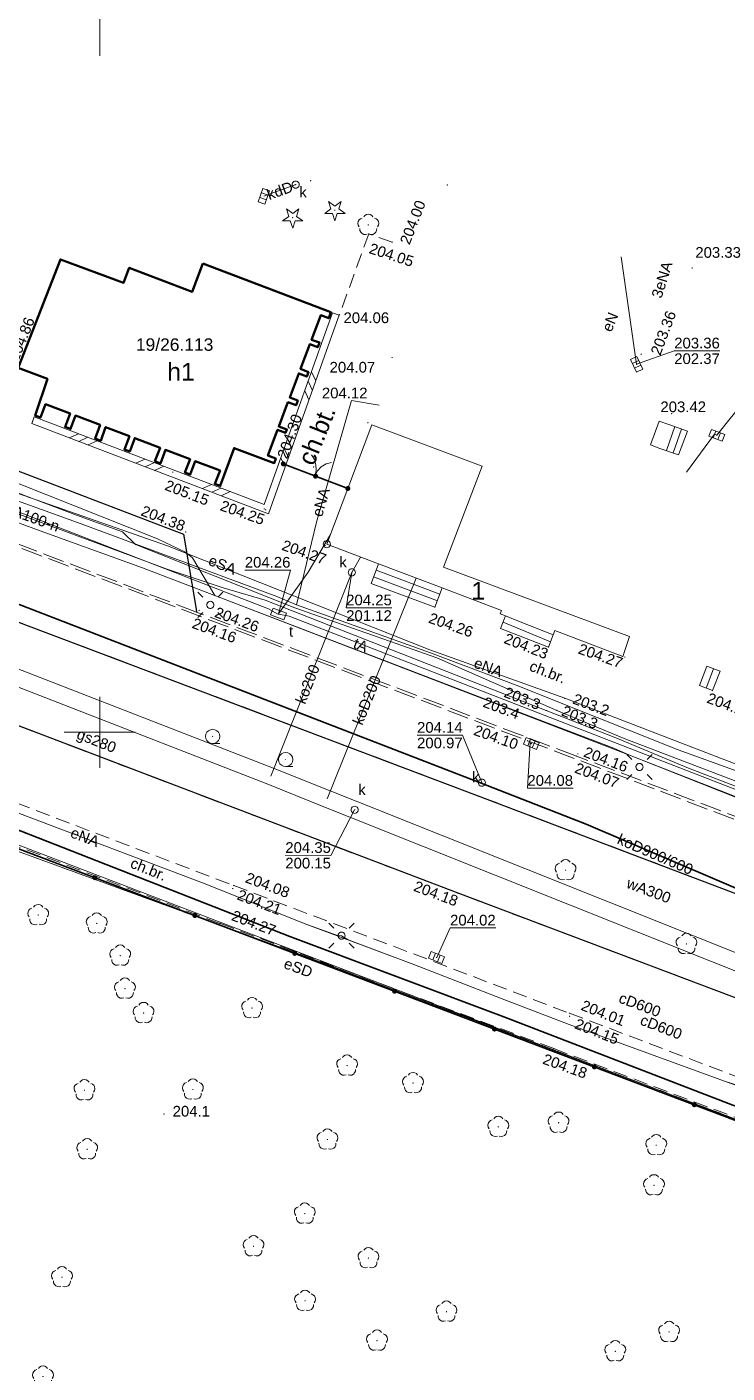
# Model space of a CAD drawing. Extents: x 0 to 7423283, y 0 to 5548300.
# Drawn here: x 7422494.9 to 7422544.1, y 5548155 to 5548249.5 of the extents above; entities that cross this region are included whole.
import ezdxf
from ezdxf.enums import TextEntityAlignment as Align

# ---------------------------------------------------------------- set-up
doc = ezdxf.new("R2010")
doc.units = 0
doc.header["$PDSIZE"] = 0.75
for name, pattern in [('PRZER1-1', [2, 1, -1]), ('PRZER2-1', [3, 2, -1]), ('PRZER3-1', [4, 3, -1])]:
    doc.linetypes.add(name, pattern=pattern)
doc.layers.get('0').update_dxf_attribs({"linetype": 'CONTINUOUS', "lineweight": 13})
for name, color, linetype, lineweight, true_color in [('BUUD02_01', 7, 'CONTINUOUS', 18, 0x0a0909), ('EGBB01', 7, 'CONTINUOUS', 50, 0x0a0909), ('EGBB01_O', 7, 'CONTINUOUS', 50, 0x0a0909), ('EGBD03', 7, 'CONTINUOUS', 18, 0x008000), ('EGBP04', 7, 'CONTINUOUS', 18, 0x008000), ('EGBU01', 7, 'PRZER1-1', 18, 0x008000), ('OBOP01', 7, 'CONTINUOUS', 18, 0x008000), ('OBOP02', 7, 'CONTINUOUS', 18, 0x008000), ('PTTL05', 7, 'CONTINUOUS', 18, 0x0a0909), ('SUOP03', 1, 'CONTINUOUS', 35, 0xff0000), ('SUPC05_O', 7, 'CONTINUOUS', 18, 0xd200d2), ('SUPE03', 1, 'CONTINUOUS', 18, 0xff0000), ('SUPE03_O', 1, 'CONTINUOUS', 18, 0xff0000), ('SUPE04', 1, 'CONTINUOUS', 18, 0xff0000), ('SUPE04_O', 1, 'CONTINUOUS', 18, 0xff0000), ('SUPG03_O', 7, 'CONTINUOUS', 18, 0xbfbf00), ('SUPG04', 7, 'CONTINUOUS', 18, 0xbfbf00), ('SUPG05', 7, 'CONTINUOUS', 18, 0xbfbf00), ('SUPK01', 7, 'CONTINUOUS', 18, 0x803300), ('SUPK01_O', 7, 'CONTINUOUS', 18, 0x803300), ('SUPK03', 7, 'CONTINUOUS', 18, 0x803300), ('SUPK03_O', 7, 'CONTINUOUS', 18, 0x803300), ('SUPT01', 7, 'CONTINUOUS', 18, 0xff9100), ('SUPT01_O', 7, 'CONTINUOUS', 18, 0xff9100), ('SUPW03', 5, 'CONTINUOUS', 18, 0x0000ff), ('SUPW03_O', 5, 'CONTINUOUS', 18, 0x0000ff), ('SUUS05', 7, 'CONTINUOUS', 18, 0x0a0909), ('SUUS15', 7, 'CONTINUOUS', 18, 0xff9100), ('SUUS15_O', 7, 'CONTINUOUS', 18, 0xff9100)]:
    doc.layers.add(name, color=color, linetype=linetype, lineweight=lineweight, true_color=true_color)
for name, color, linetype, lineweight in [('EGBC03', 7, 'CONTINUOUS', 18), ('EGBC03_O', 7, 'CONTINUOUS', 18), ('EGBS10', 7, 'CONTINUOUS', 18), ('GSLKOC', 7, 'CONTINUOUS', 18), ('GTGETI_O', 7, 'CONTINUOUS', 18), ('KTCR02', 7, 'PRZER2-1', 18), ('KTCR02_O', 7, 'PRZER2-1', 18), ('KTJZ01', 7, 'PRZER3-1', 18), ('KTKR01', 7, 'CONTINUOUS', 25), ('KTOK02', 7, 'CONTINUOUS', 18), ('KTOK05_01', 7, 'CONTINUOUS', 35), ('RTPW01', 7, 'CONTINUOUS', 13), ('RTPW01_O', 7, 'CONTINUOUS', 13), ('RTPW02', 7, 'CONTINUOUS', 13), ('RTPW02_O', 7, 'CONTINUOUS', 13), ('SUSM', 7, 'CONTINUOUS', 18)]:
    doc.layers.add(name, color=color, linetype=linetype, lineweight=lineweight)
for name, color, linetype, true_color in [('SUPS01_03', 1, 'CONTINUOUS', 0xff0000), ('SUPS01_03_O', 1, 'CONTINUOUS', 0xff0000), ('SUPS01_04', 7, 'CONTINUOUS', 0xffd900), ('SUPS01_04_O', 7, 'CONTINUOUS', 0xffd900), ('SUPS01_05', 7, 'CONTINUOUS', 0x803300), ('SUPS01_05_O', 7, 'CONTINUOUS', 0x803300), ('SUPS01_07', 7, 'CONTINUOUS', 0xff9100), ('SUPS01_07_O', 7, 'CONTINUOUS', 0xff9100), ('SUPS01_08', 5, 'CONTINUOUS', 0x0000ff), ('SUPS01_08_O', 5, 'CONTINUOUS', 0x0000ff)]:
    doc.layers.add(name, color=color, linetype=linetype, true_color=true_color)
doc.styles.add('GEO-INFO', font='Arial')

# ---------------------------------------------------------------- blocks, each defined once
blk = doc.blocks.new('EPPGN')
blk.add_hatch(color=0).paths.add_polyline_path([(-0.09, 0), (-0.085595, -0.027812), (-0.072812, -0.052901), (-0.052901, -0.072812), (-0.027812, -0.085595), (0, -0.09), (0.027812, -0.085595), (0.052901, -0.072812), (0.072812, -0.052901), (0.085595, -0.027812), (0.09, 0), (0.085595, 0.027812), (0.072812, 0.052901), (0.052901, 0.072812), (0.027812, 0.085595), (0, 0.09), (-0.027812, 0.085595), (-0.052901, 0.072812), (-0.072812, 0.052901), (-0.085595, 0.027812)])
blk = doc.blocks.new('EPPGS')
at = {"color": 0}
blk.add_lwpolyline([(0.5, 0), (0.475528, -0.154508), (0.404508, -0.293893), (0.293893, -0.404508), (0.154508, -0.475528), (0, -0.5), (-0.154508, -0.475528), (-0.293893, -0.404508), (-0.404508, -0.293893), (-0.475528, -0.154508), (-0.5, 0), (-0.475528, 0.154508), (-0.404508, 0.293893), (-0.293893, 0.404508), (-0.154508, 0.475528), (0, 0.5), (0.154508, 0.475528), (0.293893, 0.404508), (0.404508, 0.293893), (0.475528, 0.154508)], close=True, dxfattribs=at)
blk = doc.blocks.new('KOLO')
blk.add_hatch(color=0).paths.add_polyline_path([(0, 0.5), (-0.12941, 0.482963), (-0.25, 0.433013), (-0.353553, 0.353553), (-0.433013, 0.25), (-0.482963, 0.12941), (-0.5, 0), (-0.482963, -0.12941), (-0.433013, -0.25), (-0.353553, -0.353553), (-0.25, -0.433013), (-0.12941, -0.482963), (0, -0.5), (0.12941, -0.482963), (0.25, -0.433013), (0.353553, -0.353553), (0.433013, -0.25), (0.482963, -0.12941), (0.5, 0), (0.482963, 0.12941), (0.433013, 0.25), (0.353553, 0.353553), (0.25, 0.433013), (0.12941, 0.482963)])
blk = doc.blocks.new('SUUS05')
at = {"color": 0}
blk.add_lwpolyline([(0.5, -0.25), (-0.5, -0.25), (-0.5, 0.25), (0.5, 0.25)], close=True, dxfattribs=at)
for points in [[(-0.175, -0.25), (-0.175, 0.25)], [(0.175, -0.25), (0.175, 0.25)]]:
    blk.add_lwpolyline(points, dxfattribs=at)
blk = doc.blocks.new('OKRAG_PELNY')
at = {"color": 0}
blk.add_lwpolyline([(0.5, 0), (0.482963, -0.12941), (0.433013, -0.25), (0.353553, -0.353553), (0.25, -0.433013), (0.12941, -0.482963), (0, -0.5), (-0.12941, -0.482963), (-0.25, -0.433013), (-0.353553, -0.353553), (-0.433013, -0.25), (-0.482963, -0.12941), (-0.5, 0), (-0.482963, 0.12941), (-0.433013, 0.25), (-0.353553, 0.353553), (-0.25, 0.433013), (-0.12941, 0.482963), (0, 0.5), (0.12941, 0.482963), (0.25, 0.433013), (0.353553, 0.353553), (0.433013, 0.25), (0.482963, 0.12941)], close=True, dxfattribs=at)
blk = doc.blocks.new('SPDLP')
blk.add_hatch(color=0).paths.add_polyline_path([(-0.09, 0), (-0.085595, -0.027812), (-0.072812, -0.052901), (-0.052901, -0.072812), (-0.027812, -0.085595), (0, -0.09), (0.027812, -0.085595), (0.052901, -0.072812), (0.072812, -0.052901), (0.085595, -0.027812), (0.09, 0), (0.085595, 0.027812), (0.072812, 0.052901), (0.052901, 0.072812), (0.027812, 0.085595), (0, 0.09), (-0.027812, 0.085595), (-0.052901, 0.072812), (-0.072812, 0.052901), (-0.085595, 0.027812)])
at = {"color": 0}
for points in [[(-1.292703, 0.137547), (-1.355024, 0.389802), (-1.327532, 0.648184), (-1.213525, 0.881678), (-1.026689, 1.062258), (-0.78945, 1.168249), (-0.530282, 1.186929)], [(-0.268652, 1.271938), (-0.048001, 1.40916), (0.20623, 1.462858), (0.463525, 1.426585), (0.693003, 1.304695), (0.867117, 1.11182), (0.964971, 0.871109)], [(1.126667, 0.648554), (1.325358, 0.481106), (1.454989, 0.255912), (1.5, 0), (1.454989, -0.255912), (1.325358, -0.481106), (1.126667, -0.648554)], [(-0.530282, -1.186929), (-0.78945, -1.168249), (-1.026689, -1.062258), (-1.213525, -0.881678), (-1.327532, -0.648184), (-1.355024, -0.389802), (-1.292703, -0.137547)], [(0.964971, -0.871109), (0.867117, -1.11182), (0.693003, -1.304695), (0.463525, -1.426585), (0.20623, -1.462858), (-0.048001, -1.40916), (-0.268652, -1.271938)]]:
    blk.add_lwpolyline(points, dxfattribs=at)
blk = doc.blocks.new('POINT')
at = {"color": 0}
blk.add_point((0, 0), dxfattribs=at)
blk = doc.blocks.new('SPDIP')
blk.add_hatch(color=0).paths.add_polyline_path([(-0.09, 0), (-0.085595, -0.027812), (-0.072812, -0.052901), (-0.052901, -0.072812), (-0.027812, -0.085595), (0, -0.09), (0.027812, -0.085595), (0.052901, -0.072812), (0.072812, -0.052901), (0.085595, -0.027812), (0.09, 0), (0.085595, 0.027812), (0.072812, 0.052901), (0.052901, 0.072812), (0.027812, 0.085595), (0, 0.09), (-0.027812, 0.085595), (-0.052901, 0.072812), (-0.072812, 0.052901), (-0.085595, 0.027812)])
at = {"color": 0}
blk.add_lwpolyline([(0.177062, -0.544942), (-0.463555, -1.426676), (-0.463555, -0.336792), (-1.500096, 0), (-0.463555, 0.336792), (-0.463555, 1.426676), (0.177062, 0.544942), (1.213603, 0.881734), (0.572986, 0), (1.213603, -0.881734)], close=True, dxfattribs=at)
blk = doc.blocks.new('PROSTOKAT2-1_PELNY')
at = {"color": 0}
blk.add_lwpolyline([(1, 0.5), (1, -0.5), (-1, -0.5), (-1, 0.5)], close=True, dxfattribs=at)
blk = doc.blocks.new('SUSM01_01')
at = {"color": 0}
for points in [[(-0.353553, 0.353553), (-0.212132, 0.212132)], [(0.353553, 0.353553), (0.212132, 0.212132)], [(-0.353553, -0.353553), (-0.212132, -0.212132)], [(0.353553, -0.353553), (0.212132, -0.212132)]]:
    blk.add_lwpolyline(points, dxfattribs=at)
blk.add_lwpolyline([(0.1, 0), (0.093969, -0.034202), (0.076604, -0.064279), (0.05, -0.086603), (0.025882, -0.096593), (0, -0.1), (-0.025882, -0.096593), (-0.05, -0.086603), (-0.073305, -0.068017), (-0.090097, -0.043388), (-0.098883, -0.014904), (-0.098883, 0.014904), (-0.090097, 0.043388), (-0.073305, 0.068017), (-0.05, 0.086603), (-0.022252, 0.097493), (0.007473, 0.09972), (0.036534, 0.093087), (0.062349, 0.078183), (0.082624, 0.056332), (0.095557, 0.029476)], close=True, dxfattribs=at)
blk = doc.blocks.new('SLBRA')
at = {"color": 0}
for points in [[(0, 0), (-0.068148, -0.517638), (-0.267949, -1), (-0.585786, -1.414214), (-1, -1.732051)], [(1, -1.732051), (0.585786, -1.414214), (0.267949, -1), (0.068148, -0.517638), (0, 0)]]:
    blk.add_lwpolyline(points, dxfattribs=at)
blk = doc.blocks.new('BUUD02_01')
at = {"color": 0}
for points in [[(-1.91, -0.5), (-0.91, 0.5)], [(-0.5, -0.5), (0.5, 0.5)], [(0.91, -0.5), (1.91, 0.5)]]:
    blk.add_lwpolyline(points, dxfattribs=at)
blk = doc.blocks.new('PION_C')
at = {"color": 0}
blk.add_lwpolyline([(0, 0.5), (0, -0.5)], dxfattribs=at)
blk = doc.blocks.new('SPKRZ')
at = {"color": 0}
blk.add_lwpolyline([(0.5, 0), (0.475528, -0.154508), (0.404508, -0.293893), (0.293893, -0.404508), (0.154508, -0.475528), (0, -0.5), (-0.154508, -0.475528), (-0.293893, -0.404508), (-0.404508, -0.293893), (-0.475528, -0.154508), (-0.5, 0), (-0.475528, 0.154508), (-0.404508, 0.293893), (-0.293893, 0.404508), (-0.154508, 0.475528), (0, 0.5), (0.154508, 0.475528), (0.293893, 0.404508), (0.404508, 0.293893), (0.475528, 0.154508)], close=True, dxfattribs=at)
blk.add_lwpolyline([(-0.5, 0), (-0.5, -0.5)], dxfattribs=at)

msp = doc.modelspace()

# ---------------------------------------------------------------- linework, layer by layer
at = {"color": 7, "linetype": 'Continuous', "lineweight": 13, "elevation": 100, "flags": 128}
for points in [[(7422500, 5548247.5), (7422500, 5548252.5)], [(7422500, 5548197.5), (7422500, 5548202.5)], [(7422497.5, 5548200), (7422502.5, 5548200)]]:
    msp.add_lwpolyline(points, dxfattribs=at)
at = {"layer": 'BUUD02_01', "color": 18, "linetype": 'Continuous', "lineweight": 18, "true_color": 0x0a0909, "elevation": 10.22}
for points in [[(7422516.825, 5548229.284), (7422516.425, 5548228.195), (7422511.84, 5548215.345), (7422495.231, 5548221.686)], [(7422516.355, 5548229.456), (7422515.955, 5548228.365), (7422511.54, 5548215.995), (7422495.409, 5548222.154)]]:
    msp.add_lwpolyline(points, dxfattribs=at)
at = {"layer": 'EGBB01', "color": 18, "linetype": 'Continuous', "lineweight": 50, "true_color": 0x0a0909, "elevation": 10.26}
msp.add_lwpolyline([(7422507.25, 5548232.92), (7422506.5, 5548230.93), (7422502.07, 5548232.62), (7422501.68, 5548231.57), (7422497.24, 5548233.2), (7422494.28, 5548225.59), (7422496.33, 5548224.82), (7422495.47, 5548222.24), (7422495.84, 5548222.1), (7422496.2, 5548223.03), (7422497.92, 5548222.38), (7422497.57, 5548221.44), (7422497.95, 5548221.3), (7422498.3, 5548222.24), (7422500.03, 5548221.58), (7422499.68, 5548220.64), (7422500.07, 5548220.47), (7422500.41, 5548221.43), (7422502.08, 5548220.79), (7422501.73, 5548219.86), (7422502.11, 5548219.72), (7422502.46, 5548220.66), (7422504.24, 5548219.98), (7422503.88, 5548219.04), (7422504.26, 5548218.87), (7422504.61, 5548219.83), (7422506.34, 5548219.17), (7422505.98, 5548218.24), (7422506.36, 5548218.1), (7422506.71, 5548219.04), (7422508.45, 5548218.38), (7422508.08, 5548217.44), (7422508.46, 5548217.3), (7422509.43, 5548219.96), (7422512.25, 5548218.9), (7422512.36, 5548219.23), (7422511.81, 5548219.43), (7422512.49, 5548221.24), (7422513.05, 5548221.04), (7422513.14, 5548221.27), (7422512.57, 5548221.48), (7422513.21, 5548223.18), (7422513.79, 5548222.96), (7422513.9, 5548223.29), (7422513.34, 5548223.51), (7422513.97, 5548225.2), (7422514.54, 5548224.98), (7422514.66, 5548225.3), (7422514.1, 5548225.52), (7422514.75, 5548227.25), (7422515.31, 5548227.04), (7422515.44, 5548227.37), (7422514.88, 5548227.57), (7422515.52, 5548229.28), (7422516.08, 5548229.07), (7422516.24, 5548229.5)], close=True, dxfattribs=at)
at = {"layer": 'EGBC03', "color": 7, "linetype": 'Continuous', "lineweight": 18, "elevation": 10.26}
msp.add_lwpolyline([(7422524.15, 5548211.59), (7422526.86, 5548218.68), (7422519.11, 5548221.6), (7422515.95, 5548213.21), (7422519.58, 5548211.83), (7422524.05, 5548210.14), (7422528.21, 5548208.56), (7422528.11, 5548208.33), (7422528.5, 5548208.17), (7422529.06, 5548207.95), (7422531.29, 5548207.06), (7422531.84, 5548206.84), (7422531.95, 5548207.15), (7422536.73, 5548205.33), (7422537.2, 5548206.73)], close=True, dxfattribs=at)
at = {"layer": 'EGBD03', "color": 96, "linetype": 'Continuous', "lineweight": 18, "true_color": 0x008000, "elevation": 10.3}
msp.add_lwpolyline([(7422625.3, 5547895.12), (7422601.46, 5548151.54), (7422591.42, 5548155.3), (7422589.92, 5548155.86), (7422587.57, 5548156.75), (7422583.47, 5548158.28), (7422573.31, 5548162.23), (7422572.77, 5548162.45), (7422556.89, 5548168.32), (7422545.47, 5548172.54), (7422514.79, 5548184.14), (7422483.18, 5548195.69), (7422455.56, 5548206.6), (7422441.65, 5548211.92), (7422434.9, 5548214.47), (7422406.59, 5548225.32)], dxfattribs=at)
at = {"layer": 'EGBS10', "color": 7, "linetype": 'Continuous', "lineweight": 18, "elevation": 10.26}
for points in [[(7422541.27, 5548221.15), (7422539.97, 5548221.61), (7422539.29, 5548221.84), (7422538.67, 5548220.19), (7422539.33, 5548219.94), (7422540.63, 5548219.49)], [(7422519.58, 5548211.83), (7422519.05, 5548210.46), (7422523.54, 5548208.79), (7422524.05, 5548210.14)], [(7422531.84, 5548206.84), (7422531.29, 5548207.06), (7422529.06, 5548207.95), (7422528.5, 5548208.17), (7422528.14, 5548207.3), (7422531.52, 5548205.99)], [(7422543.56, 5548204.29), (7422542.63, 5548204.64), (7422542.11, 5548203.28), (7422543.03, 5548202.93)]]:
    msp.add_lwpolyline(points, close=True, dxfattribs=at)
at = {"layer": 'EGBS10', "color": 7, "linetype": 'Continuous', "lineweight": 18, "elevation": 10.26, "flags": 128}
for points in [[(7422540.384, 5548221.463), (7422539.789, 5548219.781)], [(7422540.856, 5548221.297), (7422540.262, 5548219.618)], [(7422519.409, 5548211.389), (7422523.883, 5548209.699)], [(7422519.229, 5548210.923), (7422523.707, 5548209.231)], [(7422528.32, 5548207.735), (7422531.657, 5548206.354)], [(7422543.095, 5548204.465), (7422542.582, 5548203.101)]]:
    msp.add_lwpolyline(points, dxfattribs=at)
at = {"layer": 'EGBU01', "color": 7, "linetype": 'Continuous', "lineweight": 18, "elevation": 10.17}
msp.add_lwpolyline([(7422625.3, 5547895.12), (7422601.46, 5548151.54), (7422591.42, 5548155.3), (7422589.92, 5548155.86), (7422587.57, 5548156.75), (7422583.47, 5548158.28), (7422573.31, 5548162.23), (7422572.77, 5548162.45), (7422556.89, 5548168.32), (7422545.47, 5548172.54), (7422514.79, 5548184.14), (7422483.18, 5548195.69), (7422455.56, 5548206.6), (7422441.65, 5548211.92), (7422434.9, 5548214.47), (7422406.59, 5548225.32)], dxfattribs=at)
at = {"layer": 'EGBU01', "color": 96, "linetype": 'PRZER1-1', "lineweight": 18, "ltscale": 0.5, "true_color": 0x008000, "elevation": 10.18}
msp.add_lwpolyline([(7422625.3, 5547895.12), (7422601.46, 5548151.54), (7422591.42, 5548155.3), (7422589.92, 5548155.86), (7422587.57, 5548156.75), (7422583.47, 5548158.28), (7422573.31, 5548162.23), (7422572.77, 5548162.45), (7422556.89, 5548168.32), (7422545.47, 5548172.54), (7422514.79, 5548184.14), (7422483.18, 5548195.69), (7422455.56, 5548206.6), (7422441.65, 5548211.92), (7422434.9, 5548214.47), (7422406.59, 5548225.32)], dxfattribs=at)
at = {"layer": 'GSLKOC', "color": 7, "linetype": 'PRZER2-1', "lineweight": 18, "ltscale": 0.5, "elevation": 10.18}
msp.add_lwpolyline([(7422520.54, 5548234.42), (7422518.89, 5548235), (7422516.82, 5548229.28)], dxfattribs=at)
at = {"layer": 'KTCR02', "color": 7, "linetype": 'PRZER2-1', "lineweight": 18, "ltscale": 0.5, "elevation": 10.18}
for points in [[(7422360.64, 5548242.75), (7422360.73, 5548243), (7422363.11, 5548244.63), (7422363.18, 5548244.79), (7422391.68, 5548234), (7422412.76, 5548225.96), (7422436.61, 5548216.94), (7422447.83, 5548212.7), (7422451.56, 5548211.28), (7422468.71, 5548204.75), (7422488.52, 5548197.18), (7422509.41, 5548189.24), (7422532.98, 5548180.28), (7422560.57, 5548169.81), (7422584.15, 5548160.89), (7422593.58, 5548157.34), (7422597.33, 5548155.95), (7422605, 5548153.2), (7422612.24, 5548150.87), (7422619.7, 5548148.76)], [(7422601.45, 5548151.59), (7422583.54, 5548158.22), (7422583.52, 5548158.47), (7422582.85, 5548158.71), (7422582.455, 5548157.546), (7422582.42, 5548157.56), (7422581.8, 5548157.81), (7422579.71, 5548158.63), (7422578.9, 5548158.92), (7422576.68, 5548159.77), (7422576.04, 5548160.02), (7422573.79, 5548160.81), (7422573.21, 5548161.04), (7422573.123, 5548161.074), (7422573.61, 5548162.23), (7422572.95, 5548162.48), (7422572.88, 5548162.29), (7422559.48, 5548167.33), (7422531.89, 5548177.79), (7422508.44, 5548186.58), (7422487.38, 5548194.61), (7422467.75, 5548202.1), (7422441.55, 5548212.08), (7422441.09, 5548211.61)]]:
    msp.add_lwpolyline(points, dxfattribs=at)
at = {"layer": 'KTJZ01', "color": 7, "linetype": 'PRZER3-1', "lineweight": 18, "ltscale": 0.5, "elevation": 10.18}
msp.add_lwpolyline([(7422569.8, 5548184.56), (7422533.48, 5548198.33), (7422506.8, 5548208.44), (7422478.708, 5548219.157), (7422476.97, 5548219.82), (7422459.4, 5548226.59), (7422451.57, 5548229.56), (7422450.57, 5548230.18), (7422449.36, 5548231.51), (7422448.74, 5548232.78), (7422448.52, 5548234.32), (7422448.9, 5548236.21), (7422448.68, 5548236.23), (7422448.36, 5548234.88), (7422448.45, 5548233.28), (7422448.74, 5548232.2), (7422449.55, 5548230.91), (7422450.17, 5548230.25), (7422451.52, 5548229.34), (7422453.84, 5548228.49), (7422457.58, 5548227.02), (7422483.32, 5548217.17), (7422530.04, 5548199.41), (7422576.28, 5548181.84)], dxfattribs=at)
msp.add_lwpolyline([(7422453.41, 5548216.01), (7422449.66, 5548217.42), (7422448.15, 5548218.01), (7422447.03, 5548218.99), (7422446.48, 5548220.48), (7422446.68, 5548221.99), (7422447.41, 5548223.17), (7422449.1, 5548224.06), (7422450.59, 5548224.24), (7422452.04, 5548223.71), (7422455.76, 5548222.3), (7422526.51, 5548195.57), (7422573.72, 5548177.66), (7422574.46, 5548177.27), (7422574.76, 5548177.04), (7422575.38, 5548176.26), (7422575.7, 5548175.48), (7422575.93, 5548174.64), (7422575.82, 5548172.87), (7422574.87, 5548171.61), (7422573.39, 5548171.13), (7422571.54, 5548171.21), (7422525.16, 5548188.7)], close=True, dxfattribs=at)
at = {"layer": 'KTKR01', "color": 7, "linetype": 'Continuous', "lineweight": 25, "elevation": 10.18}
msp.add_lwpolyline([(7422453.41, 5548216.01), (7422449.66, 5548217.42), (7422448.15, 5548218.01), (7422447.03, 5548218.99), (7422446.48, 5548220.48), (7422446.68, 5548221.99), (7422447.41, 5548223.17), (7422449.1, 5548224.06), (7422450.59, 5548224.24), (7422452.04, 5548223.71), (7422455.76, 5548222.3), (7422526.51, 5548195.57), (7422573.72, 5548177.66), (7422574.46, 5548177.27), (7422574.76, 5548177.04), (7422575.38, 5548176.26), (7422575.7, 5548175.48), (7422575.93, 5548174.64), (7422575.82, 5548172.87), (7422574.87, 5548171.61), (7422573.39, 5548171.13), (7422571.54, 5548171.21), (7422525.16, 5548188.7)], close=True, dxfattribs=at)
msp.add_lwpolyline([(7422478.708, 5548219.157), (7422478.76, 5548219.32), (7422480.47, 5548223.62), (7422505.88, 5548213.92), (7422506.78, 5548208.65), (7422506.8, 5548208.44)], dxfattribs=at)
at = {"layer": 'KTOK02', "color": 7, "linetype": 'Continuous', "lineweight": 18, "elevation": 10.18}
msp.add_lwpolyline([(7422516.499, 5548217.469), (7422513.701, 5548218.551)], dxfattribs=at)
at = {"layer": 'KTOK05_01', "color": 7, "linetype": 'Continuous', "lineweight": 35, "elevation": 10.18}
for points in [[(7422512.89, 5548218.85), (7422517.423, 5548217.122)], [(7422444.87, 5548210.55), (7422568.49, 5548163.72)]]:
    msp.add_lwpolyline(points, dxfattribs=at)
at = {"layer": 'PTTL05', "color": 18, "linetype": 'PRZER2-1', "lineweight": 18, "ltscale": 0.5, "true_color": 0x0a0909, "elevation": 10.06}
for points in [[(7422507.93, 5548199.72), (7422507.92, 5548199.7), (7422507.94, 5548199.7)], [(7422513.06, 5548198.1), (7422513.05, 5548198.08), (7422513.07, 5548198.08)]]:
    msp.add_lwpolyline(points, close=True, dxfattribs=at)
at = {"layer": 'SUOP03', "color": 36, "linetype": 'Continuous', "lineweight": 35, "true_color": 0x803300, "elevation": 10.18}
msp.add_lwpolyline([(7422607.54, 5548162.455), (7422573.85, 5548176.58), (7422534.15, 5548193.56), (7422527.1, 5548196.32), (7422494.22, 5548209.03), (7422480.46, 5548214.21), (7422466.14, 5548219.73), (7422454.4, 5548224.01), (7422446.85, 5548226.98)], dxfattribs=at)
at = {"layer": 'SUOP03', "color": 1, "linetype": 'Continuous', "lineweight": 35, "true_color": 0xff0000, "elevation": 10.18}
msp.add_lwpolyline([(7422576.98, 5548161.28), (7422575.4, 5548162.13), (7422550.05, 5548171.82), (7422544.45, 5548173.83), (7422528.37, 5548180.02), (7422513.34, 5548185.67), (7422484.5, 5548196.96), (7422456.224, 5548207.31)], dxfattribs=at)
at = {"layer": 'SUPE03', "color": 1, "linetype": 'Continuous', "lineweight": 18, "true_color": 0xff0000, "elevation": 10.18}
for points in [[(7422435.81, 5548246.41), (7422425.48, 5548220.09), (7422425.49, 5548219.8), (7422433.25, 5548217.07), (7422435.57, 5548216.39), (7422448.5, 5548211.52), (7422460.7, 5548206.83), (7422462.11, 5548206.37), (7422470.83, 5548203.15), (7422479.69, 5548199.83), (7422488.08, 5548196.72), (7422494.36, 5548194.3), (7422507.21, 5548189.44), (7422514.55, 5548186.51), (7422522.05, 5548183.7), (7422528.26, 5548181.29), (7422532.97, 5548179.49), (7422543.86, 5548175.5), (7422547.99, 5548174.02)], [(7422624.46, 5548169.25), (7422624, 5548169.58), (7422616.56, 5548171.61), (7422606.77, 5548174.71), (7422585.18, 5548183.16), (7422557.07, 5548193), (7422532.65, 5548202.39), (7422523.19, 5548205.79), (7422504.75, 5548213.09), (7422477.2, 5548222.73), (7422450.74, 5548232.63), (7422448.04, 5548233.82), (7422444.71, 5548235.15), (7422439.34, 5548237.09), (7422438.77, 5548237.36)], [(7422429.96, 5548216.63), (7422458.55, 5548205.79), (7422475.19, 5548199.32), (7422477.65, 5548198.46), (7422493.77, 5548192.23), (7422494.02, 5548192.2), (7422560.14, 5548166.9), (7422575.2, 5548161.21)]]:
    msp.add_lwpolyline(points, dxfattribs=at)
at = {"layer": 'SUPE04', "color": 1, "linetype": 'Continuous', "lineweight": 18, "true_color": 0xff0000, "elevation": 10.18}
for points in [[(7422451.56, 5548232.16), (7422452.47, 5548232.29), (7422454.05, 5548232.98), (7422454.78, 5548234.3), (7422480.72, 5548222.85), (7422504.06, 5548213.58), (7422506.02, 5548212.64), (7422506.51, 5548212.26), (7422508.08, 5548209.61), (7422537.62, 5548198.24), (7422566.22, 5548186.88)], [(7422451.56, 5548232.16), (7422453.84, 5548231.32), (7422475.14, 5548223.2), (7422477.34, 5548222.45), (7422483.9, 5548219.98), (7422498.69, 5548214.65), (7422512.44, 5548209.54), (7422513.82, 5548208.96)], [(7422519.62, 5548222.96), (7422517.67, 5548223.29), (7422515.22, 5548214.76), (7422513.82, 5548208.96)], [(7422424.52, 5548220.64), (7422435.57, 5548216.39), (7422448.5, 5548211.52), (7422456.63, 5548208.39), (7422456.81, 5548208.21), (7422457.66, 5548208), (7422462.11, 5548206.37), (7422470.83, 5548203.15), (7422479.69, 5548199.83), (7422486.84, 5548197.22), (7422488.08, 5548196.72), (7422494.36, 5548194.3), (7422507.21, 5548189.44), (7422514.55, 5548186.51), (7422516.69, 5548185.74), (7422516.98, 5548185.72), (7422517.45, 5548185.43), (7422522.05, 5548183.7), (7422528.26, 5548181.29), (7422532.97, 5548179.49), (7422543.86, 5548175.5), (7422545.1, 5548175.11)], [(7422624.07, 5548169.24), (7422615.51, 5548171.64), (7422606.81, 5548174.4), (7422580.49, 5548184.4), (7422561.78, 5548191.11), (7422540.62, 5548198.77), (7422529.25, 5548203.32), (7422523.22, 5548205.59), (7422513.82, 5548208.96)]]:
    msp.add_lwpolyline(points, dxfattribs=at)
at = {"layer": 'SUPG04', "color": 52, "linetype": 'Continuous', "lineweight": 18, "true_color": 0xbfbf00, "elevation": 10.18}
msp.add_lwpolyline([(7422423.81, 5548249.74), (7422430.88, 5548247.15), (7422434.4, 5548245.84), (7422437.11, 5548240.99), (7422437.39, 5548240.69), (7422438.62, 5548238.25), (7422455.64, 5548232.44), (7422468.78, 5548226.77), (7422469.75, 5548226.44), (7422479.09, 5548222.54), (7422498.36, 5548215.24), (7422501.61, 5548214.07), (7422502.51, 5548213.18), (7422513.7, 5548208.74), (7422523.67, 5548205.22), (7422532.1, 5548201.54), (7422536.83, 5548199.57), (7422562.12, 5548189.9), (7422564.31, 5548189.28), (7422572.13, 5548186.71), (7422586.57, 5548181.53), (7422597.63, 5548177.35), (7422602.18, 5548175.64)], dxfattribs=at)
at = {"layer": 'SUPG05', "color": 52, "linetype": 'Continuous', "lineweight": 18, "true_color": 0xbfbf00, "elevation": 10.18}
msp.add_lwpolyline([(7422441.74, 5548234.81), (7422442.81, 5548234.52), (7422460.84, 5548227.39), (7422467.68, 5548224.6), (7422495.55, 5548214.25), (7422503, 5548211.56), (7422530.92, 5548200.85), (7422536.09, 5548198.89), (7422537.19, 5548198.39), (7422547.15, 5548194.51), (7422564.55, 5548188.18), (7422583.52, 5548181.44), (7422586.07, 5548180.39), (7422588.23, 5548179.56), (7422597.27, 5548176.49)], dxfattribs=at)
at = {"layer": 'SUPK01', "color": 36, "linetype": 'Continuous', "lineweight": 18, "true_color": 0x803300, "elevation": 10.18}
msp.add_lwpolyline([(7422513.76, 5548238.46), (7422511.53, 5548237.64)], dxfattribs=at)
at = {"layer": 'SUPK03', "color": 36, "linetype": 'Continuous', "lineweight": 18, "true_color": 0x803300, "elevation": 10.18}
for points in [[(7422536.61, 5548233.39), (7422537.7, 5548225.84)], [(7422445.537, 5548223.399), (7422512.24, 5548197.468), (7422516.193, 5548195.887), (7422518.122, 5548195.117), (7422588.834, 5548166.891), (7422595.186, 5548164.572), (7422602.138, 5548082.491), (7422604.108, 5548059.731), (7422607.728, 5548017.19), (7422608.898, 5548002.751), (7422612.848, 5547959.181), (7422616.528, 5547912.716), (7422619.298, 5547876.146), (7422620.078, 5547866.362), (7422621.476, 5547851.269), (7422625.495, 5547821.997), (7422634.838, 5547745.483), (7422638.578, 5547679.164), (7422639.807, 5547669.243), (7422640.508, 5547661.182)], [(7422445.103, 5548222.281), (7422511.8, 5548196.352), (7422515.747, 5548194.773), (7422517.678, 5548194.003), (7422588.406, 5548165.769), (7422594.054, 5548163.708), (7422600.942, 5548082.389), (7422602.912, 5548059.629), (7422606.532, 5548017.09), (7422607.702, 5548002.649), (7422611.652, 5547959.079), (7422615.332, 5547912.624), (7422618.102, 5547876.054), (7422618.882, 5547866.258), (7422620.284, 5547851.131), (7422624.305, 5547821.843), (7422633.642, 5547745.377), (7422637.382, 5547679.056), (7422638.613, 5547669.117), (7422639.312, 5547661.078)], [(7422541.21, 5548218.26), (7422543.16, 5548220.93), (7422543.33, 5548220.86)], [(7422512.02, 5548196.91), (7422517.7, 5548211.23), (7422518.31, 5548212.31)], [(7422515.97, 5548195.33), (7422522.22, 5548210.83)]]:
    msp.add_lwpolyline(points, dxfattribs=at)
at = {"layer": 'SUPS01_05_O', "color": 36, "linetype": 'Continuous', "lineweight": 9, "true_color": 0x803300, "elevation": 10.8, "flags": 128}
for points in [[(7422543.543, 5548226.782), (7422540.34, 5548226.783), (7422537.7, 5548225.84)], [(7422540.34, 5548226.783), (7422543.543, 5548226.782)], [(7422548.623, 5548223.452), (7422545.42, 5548223.453), (7422543.33, 5548220.86)], [(7422520.509, 5548208.744), (7422517.306, 5548208.744), (7422517.7, 5548211.23)], [(7422517.306, 5548208.744), (7422520.509, 5548208.744)], [(7422522.281, 5548199.8), (7422525.484, 5548199.8), (7422526.827, 5548196.465)], [(7422522.281, 5548199.8), (7422525.484, 5548199.8)], [(7422533.234, 5548196.073), (7422530.031, 5548196.073), (7422530.22, 5548199.29)], [(7422513.03, 5548191.363), (7422516.233, 5548191.362), (7422517.9, 5548194.56)], [(7422513.03, 5548191.363), (7422516.233, 5548191.362)], [(7422527.803, 5548186.263), (7422524.6, 5548186.263), (7422523.662, 5548184.185)]]:
    msp.add_lwpolyline(points, dxfattribs=at)
at = {"layer": 'SUPS01_07_O', "color": 30, "linetype": 'Continuous', "lineweight": 9, "true_color": 0xff9100, "elevation": 10.8, "flags": 128}
msp.add_lwpolyline([(7422510.188, 5548211.39), (7422513.391, 5548211.39), (7422512.55, 5548208.31)], dxfattribs=at)
at = {"layer": 'SUPT01', "color": 30, "linetype": 'Continuous', "lineweight": 18, "true_color": 0xff9100, "elevation": 10.18}
for points in [[(7422450.29, 5548232.29), (7422452.9, 5548231.43), (7422461.83, 5548227.91), (7422463.27, 5548227.27), (7422476.43, 5548222.31), (7422481.32, 5548220.36), (7422486.47, 5548218.49), (7422511.85, 5548208.68), (7422512.46, 5548208.31)], [(7422512.55, 5548208.31), (7422514.64, 5548211.25), (7422516.21, 5548213.9)], [(7422512.46, 5548208.31), (7422513.3, 5548208.15), (7422544.71, 5548195.96), (7422562.29, 5548189.51), (7422580.59, 5548182.63), (7422582.05, 5548182.2)]]:
    msp.add_lwpolyline(points, dxfattribs=at)
at = {"layer": 'SUPW03', "color": 5, "linetype": 'Continuous', "lineweight": 18, "true_color": 0x0000ff, "elevation": 10.18}
msp.add_lwpolyline([(7422576.97, 5548180.59), (7422575.48, 5548181.19), (7422575.11, 5548181.25), (7422573.54, 5548181.93), (7422573.27, 5548182.38), (7422571.38, 5548184.63), (7422569.31, 5548186.84), (7422563.13, 5548189.22), (7422558.11, 5548191.05), (7422541.35, 5548197.48), (7422536.36, 5548199.56), (7422531.36, 5548201.53), (7422511.62, 5548209.28), (7422508.66, 5548210.14), (7422504.67, 5548211.49), (7422490.02, 5548216.92), (7422484.96, 5548218.69)], dxfattribs=at)

# ---------------------------------------------------------------- block references
at = {"layer": 'BUUD02_01', "color": 18, "lineweight": 18, "true_color": 0x0a0909, "xscale": 0.5, "yscale": 0.5}
for name, p, rotation in [('PION_C', (7422516.59, 5548229.37, 10.22), 249.8482529891417), ('BUUD02_01', (7422514.78, 5548224.33, 10.22), 250.3605689735553), ('PION_C', (7422495.32, 5548221.92, 10.22), 159.1033453151632), ('BUUD02_01', (7422498.846, 5548220.574, 10.22), 159.1033453151632), ('BUUD02_01', (7422513.1, 5548219.62, 10.22), 250.3605689735553), ('BUUD02_01', (7422503.517, 5548218.791, 10.22), 159.1033453151632), ('BUUD02_01', (7422508.188, 5548217.007, 10.22), 159.1033453151632)]:
    msp.add_blockref(name, p, dxfattribs=dict(at, rotation=rotation))
at = {"layer": 'EGBP04', "color": 96, "lineweight": 18, "true_color": 0x008000, "xscale": 0.5, "yscale": 0.5, "rotation": 90}
for name, p in [('EPPGN', (7422511.55, 5548215.69, 10.32)), ('EPPGS', (7422515.95, 5548213.21, 10.32)), ('EPPGN', (7422536.87, 5548205.28, 10.32)), ('EPPGN', (7422514.79, 5548184.14, 10.32))]:
    msp.add_blockref(name, p, dxfattribs=at)
at = {"layer": 'GSLKOC', "color": 7, "lineweight": 18, "xscale": 0.5, "yscale": 0.5, "rotation": 90}
for p in [(7422524.42, 5548238.43, 10.18), (7422515.02, 5548218.64, 10.18)]:
    msp.add_blockref('POINT', p, dxfattribs=at)
at = {"layer": 'KTOK02', "color": 7, "lineweight": 18, "xscale": 0.75, "yscale": 0.75, "rotation": 158.8387401863822}
msp.add_blockref('SLBRA', (7422515.1, 5548218.01, 10.18), dxfattribs=at)
at = {"layer": 'KTOK05_01', "color": 7, "lineweight": 35, "xscale": 0.35, "yscale": 0.35, "rotation": 90}
for p in [(7422512.89, 5548218.85, 10.18), (7422515.157, 5548217.986, 10.18), (7422517.423, 5548217.122, 10.18), (7422499.666, 5548189.792, 10.18), (7422506.68, 5548187.135, 10.18), (7422513.694, 5548184.478, 10.18), (7422520.707, 5548181.821, 10.18), (7422527.721, 5548179.164, 10.18), (7422534.734, 5548176.507, 10.18), (7422541.748, 5548173.85, 10.18)]:
    msp.add_blockref('KOLO', p, dxfattribs=at)
at = {"layer": 'OBOP01', "color": 96, "lineweight": 18, "true_color": 0x008000, "xscale": 0.5, "yscale": 0.5, "rotation": 90}
for p in [(7422516.51, 5548236.66, 10.12), (7422513.55, 5548236.14, 10.12)]:
    msp.add_blockref('SPDIP', p, dxfattribs=at)
at = {"layer": 'OBOP02', "color": 96, "lineweight": 18, "true_color": 0x008000, "xscale": 0.5, "yscale": 0.5, "rotation": 90}
for p in [(7422518.86, 5548235.63, 10.12), (7422532.71, 5548190.32, 10.12), (7422495.68, 5548187.17, 10.12), (7422499.79, 5548186.58, 10.12), (7422541.2, 5548185.14, 10.12), (7422501.44, 5548184.32, 10.12), (7422501.77, 5548182, 10.12), (7422503.08, 5548180.29, 10.12), (7422510.7, 5548180.64, 10.12), (7422517.37, 5548176.6, 10.12), (7422498.93, 5548174.87, 10.12), (7422506.54, 5548174.92, 10.12), (7422522, 5548175.37, 10.12), (7422527.99, 5548172.3, 10.12), (7422532.22, 5548172.59, 10.12), (7422515.99, 5548171.41, 10.12), (7422539.08, 5548171.01, 10.12), (7422499.12, 5548170.72, 10.12), (7422538.92, 5548168.19, 10.12), (7422514.4, 5548166.21, 10.12), (7422510.8, 5548163.91, 10.12), (7422518.87, 5548163.08, 10.12), (7422497.35, 5548161.74, 10.12), (7422514.42, 5548160.08, 10.12), (7422524.35, 5548159.32, 10.12), (7422539.98, 5548157.9, 10.12), (7422519.47, 5548157.29, 10.12), (7422536.2, 5548156.54, 10.12), (7422496.02, 5548154.77, 10.12)]:
    msp.add_blockref('SPDLP', p, dxfattribs=at)
at = {"layer": 'PTTL05', "color": 18, "lineweight": 18, "true_color": 0x0a0909, "rotation": 90}
for p in [(7422507.93, 5548199.71, 10.06), (7422513.06, 5548198.09, 10.06)]:
    msp.add_blockref('SPKRZ', p, dxfattribs=at)
at = {"layer": 'RTPW01', "color": 7, "lineweight": 13, "xscale": 0.09, "yscale": 0.09, "rotation": 90}
msp.add_blockref('KOLO', (7422504.52, 5548173.2, 10.2), dxfattribs=at)
at = {"layer": 'RTPW02', "color": 7, "lineweight": 13, "xscale": 0.09, "yscale": 0.09, "rotation": 90}
for p in [(7422514.81, 5548238.73, 10.2), (7422518.89, 5548235, 10.2), (7422520.54, 5548234.42, 10.2), (7422541.6, 5548232.6, 10.2), (7422516.797, 5548229.294, 10.2), (7422538.02, 5548226.54, 10.2), (7422520.53, 5548226.32, 10.2), (7422495.29, 5548221.85, 10.2), (7422518.83, 5548221.74, 10.2), (7422540.16, 5548222.37, 10.2), (7422512.85, 5548218.85, 10.2), (7422505.13, 5548218.27, 10.2), (7422511.66, 5548215.63, 10.2), (7422506.04, 5548214.06, 10.2), (7422515.82, 5548213.12, 10.2), (7422506.8, 5548208.44, 10.2), (7422506.98, 5548208.56, 10.2), (7422523.54, 5548208.79, 10.2), (7422531.51, 5548205.99, 10.2), (7422536.73, 5548205.33, 10.2), (7422543.03, 5548202.93, 10.2), (7422530.04, 5548199.41, 10.2), (7422533.48, 5548198.33, 10.2), (7422533.57, 5548198.49, 10.2), (7422509.34, 5548189.03, 10.2), (7422509.41, 5548189.24, 10.2), (7422525.16, 5548188.7, 10.2), (7422508.44, 5548186.58, 10.2), (7422532.98, 5548180.28, 10.2), (7422532.99, 5548180.06, 10.2), (7422531.89, 5548177.79, 10.2)]:
    msp.add_blockref('KOLO', p, dxfattribs=at)
at = {"layer": 'SUPS01_03', "color": 1, "lineweight": 5, "true_color": 0xff0000, "xscale": 0.09, "yscale": 0.09, "rotation": 90}
msp.add_blockref('KOLO', (7422532.65, 5548202.39, 10.24), dxfattribs=at)
at = {"layer": 'SUPS01_04', "color": 40, "lineweight": 5, "true_color": 0xffd900, "xscale": 0.09, "yscale": 0.09, "rotation": 90}
for p in [(7422530.92, 5548200.85, 10.24), (7422532.1, 5548201.54, 10.24)]:
    msp.add_blockref('KOLO', p, dxfattribs=at)
at = {"layer": 'SUPS01_05', "color": 36, "lineweight": 5, "true_color": 0x803300, "xscale": 0.09, "yscale": 0.09, "rotation": 90}
for p in [(7422513.76, 5548238.46, 10.24), (7422537.7, 5548225.84, 10.24), (7422543.33, 5548220.86, 10.24), (7422517.7, 5548211.23, 10.24), (7422530.31, 5548199.21, 10.24), (7422526.83, 5548196.47, 10.24), (7422517.9, 5548194.56, 10.24), (7422523.65, 5548184.19, 10.24)]:
    msp.add_blockref('KOLO', p, dxfattribs=at)
at = {"layer": 'SUPS01_07', "color": 30, "lineweight": 5, "true_color": 0xff9100, "xscale": 0.09, "yscale": 0.09, "rotation": 90}
msp.add_blockref('KOLO', (7422512.55, 5548208.31, 10.24), dxfattribs=at)
at = {"layer": 'SUPS01_08', "color": 5, "lineweight": 5, "true_color": 0x0000ff, "xscale": 0.09, "yscale": 0.09, "rotation": 90}
msp.add_blockref('KOLO', (7422531.36, 5548201.53, 10.24), dxfattribs=at)
at = {"layer": 'SUSM', "color": 7, "lineweight": 18, "rotation": 90}
for name, p, xscale, yscale in [('SUSM01_01', (7422507.77, 5548208.95, 10.24), 2.5, 2.5), ('OKRAG_PELNY', (7422507.77, 5548208.95, 10.24), 0.5, 0.5), ('SUSM01_01', (7422537.9, 5548197.57, 10.24), 2.5, 2.5), ('OKRAG_PELNY', (7422537.9, 5548197.57, 10.24), 0.5, 0.5), ('SUSM01_01', (7422516.98, 5548185.72, 10.24), 2.5, 2.5), ('OKRAG_PELNY', (7422516.98, 5548185.72, 10.24), 0.5, 0.5)]:
    msp.add_blockref(name, p, dxfattribs=dict(at, xscale=xscale, yscale=yscale))
at = {"layer": 'SUUS05', "color": 18, "lineweight": 18, "true_color": 0x0a0909}
for p, rotation in [((7422511.53, 5548237.64, 10.24), 250.6035281633931), ((7422537.7, 5548225.84, 10.24), 295.5372217117986), ((7422543.33, 5548220.86, 10.24), 339.0440240831624), ((7422530.31, 5548199.21, 10.24), 337.5570372593373), ((7422523.65, 5548184.19, 10.24), 338.8385173514151)]:
    msp.add_blockref('SUUS05', p, dxfattribs=dict(at, rotation=rotation))
at = {"layer": 'SUUS15', "color": 36, "lineweight": 18, "true_color": 0x803300, "xscale": 0.5, "yscale": 0.5, "rotation": 90}
for p in [(7422513.76, 5548238.46, 10.24), (7422517.7, 5548211.23, 10.24), (7422526.83, 5548196.47, 10.24), (7422517.9, 5548194.56, 10.24)]:
    msp.add_blockref('OKRAG_PELNY', p, dxfattribs=at)
at = {"layer": 'SUUS15', "color": 30, "lineweight": 18, "true_color": 0xff9100, "xscale": 0.5, "yscale": 0.5, "rotation": 339.5774618573404}
msp.add_blockref('PROSTOKAT2-1_PELNY', (7422512.55, 5548208.31, 10.24), dxfattribs=at)

# ---------------------------------------------------------------- texts
at = {"layer": 'EGBB01_O', "color": 18, "linetype": 'Continuous', "lineweight": 0, "true_color": 0x0a0909, "style": 'GEO-INFO'}
msp.add_text('19/26.113', height=0.875, dxfattribs=at).set_placement((7422505.26, 5548227.243, 10.8), align=Align.MIDDLE)
msp.add_text('h1', height=1.25, dxfattribs=at).set_placement((7422504.74, 5548225.94, 10.8), align=Align.TOP_LEFT)
at = {"layer": 'EGBC03_O', "color": 7, "linetype": 'Continuous', "lineweight": 0, "style": 'GEO-INFO'}
msp.add_text('1', height=1.25, dxfattribs=at).set_placement((7422526.575, 5548209.934, 10.8), align=Align.MIDDLE)
at = {"layer": 'GTGETI_O', "color": 7, "linetype": 'Continuous', "lineweight": 0, "style": 'GEO-INFO'}
msp.add_text('ch.bt.', height=1.25, rotation=68.19838, dxfattribs=at).set_placement((7422515.02, 5548218.64, 10.8))
at = {"layer": 'KTCR02_O', "color": 7, "linetype": 'Continuous', "lineweight": 0, "style": 'GEO-INFO'}
for rotation, p in [(338.7671, (7422531.466, 5548204.249, 10.8)), (337.93246, (7422503.437, 5548190.401, 10.8))]:
    msp.add_text('ch.br.', height=0.75, rotation=rotation, dxfattribs=at).set_placement(p, align=Align.MIDDLE)
at = {"layer": 'RTPW01_O', "color": 7, "linetype": 'Continuous', "lineweight": 0, "style": 'GEO-INFO'}
msp.add_text('204.1', height=0.75, rotation=359.99979, dxfattribs=at).set_placement((7422505.12, 5548173.02, 10.8))
at = {"layer": 'RTPW02_O', "color": 7, "linetype": 'Continuous', "lineweight": 0, "style": 'GEO-INFO'}
for s, rotation, p in [('204.00', 68.80573, (7422521.75, 5548234.18, 10.8)), ('204.05', 342.05453, (7422518.85, 5548233.66, 10.8)), ('203.33', 359.99979, (7422541.82, 5548233.32, 10.8)), ('204.06', 359.99979, (7422517.119, 5548228.732, 10.8)), ('203.36', 69.31827, (7422539.36, 5548226.42, 10.8)), ('204.86', 68.34746, (7422494.27, 5548225.98, 10.8)), ('204.07', 359.99979, (7422516.14, 5548225.26, 10.8)), ('204.12', 359.99979, (7422515.6, 5548223.45, 10.8)), ('203.42', 359.99979, (7422539.37, 5548222.48, 10.8)), ('204.30', 70.40472, (7422513.15, 5548219.15, 10.8)), ('205.15', 339.0149, (7422504.5, 5548217.05, 10.8)), ('204.25', 340.65627, (7422508.394, 5548215.608, 10.8)), ('204.38', 338.82975, (7422502.832, 5548215.254, 10.8)), ('204.27', 340.65627, (7422512.721, 5548212.827, 10.8)), ('204.26', 339.89673, (7422508.001, 5548208.12, 10.8)), ('204.16', 339.89673, (7422506.415, 5548207.353, 10.8)), ('204.26', 340.65627, (7422523.028, 5548207.715, 10.8)), ('204.23', 338.60393, (7422528.32, 5548206.288, 10.8)), ('204.27', 340.56868, (7422533.537, 5548205.553, 10.8)), ('204.15', 339.78039, (7422542.567, 5548202.101, 10.8)), ('204.10', 340.43232, (7422526.193, 5548199.84, 10.8)), ('204.16', 339.23678, (7422533.915, 5548198.315, 10.8)), ('204.08', 339.25445, (7422510.16, 5548189.49, 10.8)), ('204.18', 339.45561, (7422521.977, 5548188.891, 10.8)), ('204.21', 339.25445, (7422509.581, 5548188.286, 10.8)), ('204.27', 339.25445, (7422509.19, 5548186.83, 10.8)), ('204.01', 338.41399, (7422533.73, 5548180.53, 10.8)), ('204.15', 338.41399, (7422533.283, 5548179.238, 10.8)), ('204.18', 340.33914, (7422531.04, 5548176.749, 10.8))]:
    msp.add_text(s, height=0.75, rotation=rotation, dxfattribs=at).set_placement(p)
msp.add_text('204.07', height=0.75, rotation=339.23678, dxfattribs=at).set_placement((7422536.277, 5548196.059, 10.8), align=Align.RIGHT)
at = {"layer": 'SUPC05_O', "color": 212, "linetype": 'Continuous', "lineweight": 0, "true_color": 0xd200d2, "style": 'GEO-INFO'}
for rotation, p in [(339.5108, (7422536.378, 5548181.05, 10.8)), (338.83852, (7422537.881, 5548179.505, 10.8))]:
    msp.add_text('cD600', height=0.75, rotation=rotation, dxfattribs=at).set_placement(p)
at = {"layer": 'SUPE03_O', "color": 1, "linetype": 'Continuous', "lineweight": 0, "true_color": 0xff0000, "style": 'GEO-INFO'}
for s, rotation, p in [('eSA', 338.07422, (7422507.561, 5548211.785, 10.8)), ('eSD', 339.63197, (7422512.86, 5548183.47, 10.8))]:
    msp.add_text(s, height=0.75, rotation=rotation, dxfattribs=at).set_placement(p)
at = {"layer": 'SUPE04_O', "color": 1, "linetype": 'Continuous', "lineweight": 0, "true_color": 0xff0000, "style": 'GEO-INFO'}
for s, rotation, p in [('3eNA', 72.47422, (7422539.44, 5548230.42, 10.8)), ('eN', 67.50332, (7422535.92, 5548228.05, 10.8)), ('eNA', 74.00826, (7422515.609, 5548215.073, 10.8)), ('eNA', 339.32537, (7422526.202, 5548204.576, 10.8)), ('eNA', 339.01058, (7422497.877, 5548192.66, 10.8))]:
    msp.add_text(s, height=0.75, rotation=rotation, dxfattribs=at).set_placement(p)
at = {"layer": 'SUPG03_O', "color": 18, "linetype": 'Continuous', "lineweight": 0, "true_color": 0x0a0909, "style": 'GEO-INFO'}
msp.add_text('gs280', height=0.75, rotation=338.49561, dxfattribs=at).set_placement((7422498.314, 5548199.584, 10.8))
at = {"layer": 'SUPK01_O', "color": 36, "linetype": 'Continuous', "lineweight": 0, "true_color": 0x803300, "style": 'GEO-INFO'}
msp.add_text('kdD', height=0.75, rotation=20.18913, dxfattribs=at).set_placement((7422512.645, 5548238.05, 10.8), align=Align.MIDDLE)
at = {"layer": 'SUPK03_O', "color": 36, "linetype": 'Continuous', "lineweight": 0, "true_color": 0x803300, "style": 'GEO-INFO'}
for s, rotation, p in [('ko200', 68.35854, (7422514.419, 5548201.92, 10.8)), ('koD200', 68.12885, (7422518.428, 5548200.448, 10.8)), ('koD900/600', 336.60201, (7422536.269, 5548192.212, 10.8))]:
    msp.add_text(s, height=0.75, rotation=rotation, dxfattribs=at).set_placement(p)
at = {"layer": 'SUPS01_03_O', "color": 1, "linetype": 'Continuous', "lineweight": 0, "true_color": 0xff0000, "style": 'GEO-INFO'}
msp.add_text('203.2', height=0.75, rotation=339.4917, dxfattribs=at).set_placement((7422533.144, 5548202.044, 10.8))
at = {"layer": 'SUPS01_04_O', "color": 18, "linetype": 'Continuous', "lineweight": 0, "true_color": 0x0a0909, "style": 'GEO-INFO'}
for s, rotation, p in [('203.4', 339.51708, (7422526.846, 5548201.813, 10.8)), ('203.3', 337.36421, (7422532.355, 5548201.215, 10.8))]:
    msp.add_text(s, height=0.75, rotation=rotation, dxfattribs=at).set_placement(p)
at = {"layer": 'SUPS01_05_O', "color": 36, "linetype": 'Continuous', "lineweight": 0, "true_color": 0x803300, "style": 'GEO-INFO'}
for s, p in [('203.36', (7422540.34, 5548226.955)), ('202.37', (7422540.34, 5548225.86)), ('204.25', (7422517.306, 5548208.916)), ('201.12', (7422517.306, 5548207.821)), ('204.14', (7422522.281, 5548199.972)), ('200.97', (7422522.281, 5548198.877)), ('204.08', (7422530.031, 5548196.246)), ('204.35', (7422513.03, 5548191.535)), ('200.15', (7422513.03, 5548190.44)), ('204.02', (7422524.6, 5548186.436))]:
    msp.add_text(s, height=0.75, rotation=359.99979, dxfattribs=at).set_placement(p)
at = {"layer": 'SUPS01_07_O', "color": 30, "linetype": 'Continuous', "lineweight": 0, "true_color": 0xff9100, "style": 'GEO-INFO'}
msp.add_text('204.26', height=0.75, rotation=359.99979, dxfattribs=at).set_placement((7422510.188, 5548211.563))
at = {"layer": 'SUPS01_08_O', "color": 5, "linetype": 'Continuous', "lineweight": 0, "true_color": 0x0000ff, "style": 'GEO-INFO'}
msp.add_text('203.3', height=0.75, rotation=338.72817, dxfattribs=at).set_placement((7422528.32, 5548202.51, 10.8))
at = {"layer": 'SUPT01_O', "color": 30, "linetype": 'Continuous', "lineweight": 0, "true_color": 0xff9100, "style": 'GEO-INFO'}
msp.add_text('tA', height=0.75, rotation=338.68189, dxfattribs=at).set_placement((7422517.738, 5548205.955, 10.8))
at = {"layer": 'SUPW03_O', "color": 5, "linetype": 'Continuous', "lineweight": 0, "true_color": 0x0000ff, "style": 'GEO-INFO'}
for s, rotation, p in [('wA100-n', 339.98383, (7422493.116, 5548215.481, 10.8)), ('wA300', 339.31909, (7422536.924, 5548189.11, 10.8))]:
    msp.add_text(s, height=0.75, rotation=rotation, dxfattribs=at).set_placement(p)
at = {"layer": 'SUUS15_O', "color": 36, "linetype": 'Continuous', "lineweight": 0, "true_color": 0x803300, "style": 'GEO-INFO'}
for p in [(7422514.02, 5548237.56, 10.8), (7422516.83, 5548211.58, 10.8), (7422526.145, 5548196.494, 10.8), (7422518.15, 5548195.6, 10.8)]:
    msp.add_text('k', height=0.75, rotation=359.99979, dxfattribs=at).set_placement(p)
at = {"layer": 'SUUS15_O', "color": 30, "linetype": 'Continuous', "lineweight": 0, "true_color": 0xff9100, "style": 'GEO-INFO'}
msp.add_text('t', height=0.75, rotation=359.99979, dxfattribs=at).set_placement((7422513.29, 5548206.72, 10.8))

doc.saveas('drawing.dxf')
